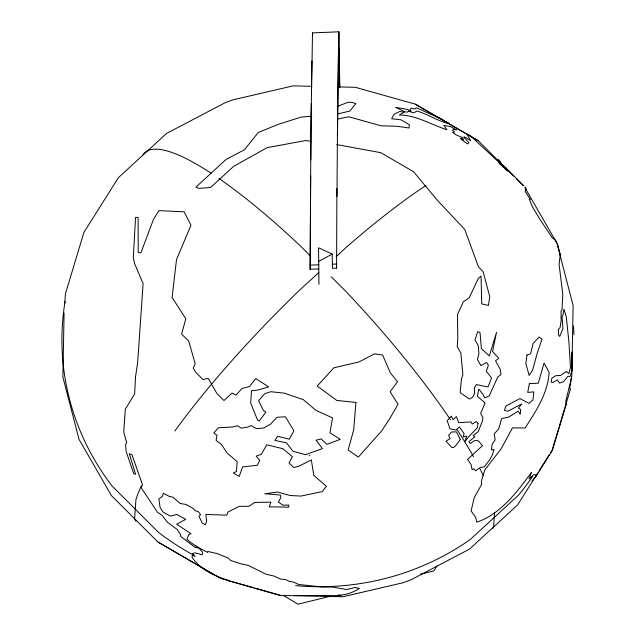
<?xml version="1.0" encoding="UTF-8"?>
<svg xmlns="http://www.w3.org/2000/svg" width="636" height="636" viewBox="0 0 636 636"><rect width="100%" height="100%" fill="white"/><g stroke="black" fill="none" stroke-linecap="round" stroke-linejoin="round"><path stroke-width="0.95" d="M318.946 284.372L318.564 247.786L332.183 254.082L332.453 268.312L336.579 268.138L336.905 188.526M318.636 268.893L310.137 269.251L310.948 124.775L312.515 32.905L338.956 31.8L339.815 87.482M310.137 269.251L310.686 175.743M310.805 159.859L311.322 103.533M336.961 196.476L337.907 73.871L338.956 31.8M337.414 134.919L338.909 47.724L339.664 87.378M311.481 88.77L311.95 61.008M64.093 313.007L62.884 377.053L79.023 439.317L111.395 495.547L157.8 541.928L213.37 574.284M571.907 369.603L573.115 305.558L556.977 243.294M64.761 303.436L65.428 293.872L83.896 232.402L118.36 177.706L166.473 133.504L224.961 102.817L232.641 99.932L293.093 85.868L311.871 86.305M494.585 512.656L493.584 527.005A256.125 54.434 47.4 0 1 492.502 528.611M557.287 243.175L560.252 254.615L559.084 264.274L562.773 294.404L562.009 309.827L561.039 311.099L561.111 320.655L560.054 327.58L558.336 329.583L558.662 335.299L559.76 336.444L562.94 328.526L562.041 316.585L562.86 315.265L563.989 309.215L566.239 316.545L568.894 341.58L570.444 367.282L568.87 373.753L566.35 371.432L560.602 375.423L555.729 375.717L551.794 378.213L551.253 382.117L553.01 382.459L557.319 379.883L559.593 383.118L563.583 381.608L567.9 376.266L570.182 376.48L572.233 369.643L571.605 353.02L572.567 351.748L571.764 376.417L565.778 401.364L566.215 404.393L552.406 450.352L536.156 476.141L532.109 480.848M552.39 449.262L558.925 427.511M559.489 425.619L570.572 388.739M436.988 565.817L433.903 570.913L420.499 574.197M538.008 472.588L517.64 504.905L469.527 549.107L411.039 579.793L403.359 582.679L342.907 596.743L294.468 595.622M539.05 470.926L549.496 454.35M550.538 452.697L552.104 450.208M318.7 272.645L299.015 290.724A256.125 49.37 -45 0 0 174.892 431.001M336.198 256.57L347.137 246.53A256.125 49.37 -45 0 1 426.048 185.37M318.509 261.523L332.183 254.082M309.183 455.781L309.875 455.408M337.104 106.474L348.138 102.269L351.573 102.348L355.858 103.557L349.887 111.038L337.565 113.979M330.481 596.226L297.926 604.2L283.497 595.447M337.303 119.115L348.774 116.746L380.972 125.793L396.999 126.27L409.012 127.995L409.393 124.751L401.117 119.83L391.665 118.749L394.018 114.281L399.734 111.507L404.313 112.151L399.241 115.021C416.548 115.108 431.081 124.712 446.965 129.752L443.801 125.395L450.439 126.596L456.425 129.927L453.969 129.315L452.331 130.253L454.589 132.034L452.768 132.511L456.139 134.904L462.611 137.638L463.572 139.833L461.036 138.314L460.424 138.584L467.484 143.911L468.939 142.718L463.795 137.122L464.479 136.827L470.712 140.699L467.571 135.492L468.812 134.959L467.38 134.109L470.799 136.088L498.473 161.87L501.653 165.05L499.014 163.062L507.456 170.989L502.321 165.265L502.678 164.899L505.93 167.936L523.635 185.625M311.791 116.221L301.178 117.088L278.306 124.33L258.232 132.495L244.486 149.746L226.185 159.358L195.896 187.175L198.917 188.375L210.627 187.485L233.619 166.362L267.2 147.639L305.519 140.58L311.354 141.327M310.058 265.14L318.875 264.775M332.58 264.194L336.5 264.035L336.579 268.138M337.581 86.894L355.373 87.307L415.244 104.137L478.2 140.683L513.689 176.148M336.627 144.571L380.813 152.68L413.646 171.799L437.091 199.99L464.749 229.461L478.503 266.977L483.129 271.683L489.72 296.591L488.456 305.447L481.714 303.865L481.062 276.127L478.288 278.465L469.241 297.767L463.382 301.766L457.483 314.462L457.777 338.885L457.228 346.731L460.838 352.988L462.873 374.707L461.466 379.056L460.138 392.643L469.471 399.026L472.469 397.373L474.655 393.477L474.321 387.92L476.316 384.581L487.987 386.942L491.612 377.983L486.278 371.193L488.4 365.295L486.508 362.448L480.975 365.644L477.485 359.626L478.884 353.489L478.336 345.817L474.981 339.958L477.692 331.65L480.053 332.7L481.388 348.639L489.346 355.921L496.533 332.286L492.582 351.493L498.751 358.299L495.531 360.811L500.293 369.524L501.033 374.596L497.765 376.957L489.163 396.045L484.759 397.818L482.66 393.819L478.701 389.049L477.405 396.371L485.093 402.97L480.657 413.408L482.986 417.868L482.35 421.119L478.264 431.645L473.049 435.565L474.941 436.733L468.986 441.623L470.306 443.483L474.734 440.51L478.359 440.812L482.454 445.717L467.619 459.335L471.093 464.662L472.127 469.702L473.931 468.764L475.561 470.839L480.395 467.412L484.282 466.951L489.45 460.098L492.288 455.185L494.045 449.596L491.437 449.946L492.026 444.588L495.142 439.802L494.228 433.927L498.696 428.926L501.701 418.552L508.721 417.041L518.117 411.166L520.216 414.386L520.709 409.56L518.38 408.097L521.703 403.995L507.719 411.277L504.459 410.307L505.986 405.991L519.946 398.589L528.969 403.391L532.968 399.877L533.811 391.879L527.673 392.396L529.446 383.5L538.326 383.23L544.042 363.005L549.107 372.322C548.121 392.802 535.973 411.214 525.113 427.972L512.489 427.853L501.216 448.682L484.839 469.917L481.659 480.085L481.555 484.545L474.154 497.813L471.109 510.923L475.664 517.346L476.809 522.156C500.5 514.23 517.235 491.755 531.505 472.365L529.041 478.972L533.795 474.671L535.631 474.798L536.156 476.141M253.072 587.561L220.756 578.474L157.8 541.928M254.972 588.093L280.627 595.304M469.416 135.675L478.2 140.683M415.244 104.137L468.621 135.222M516.416 178.875L523.245 185.696M310.789 256.348L299.874 245.44A256.125 54.434 47.4 0 0 218.943 178.47M331.269 276.811L346.278 291.813A256.125 54.434 47.4 0 1 450.383 419.569M505.93 167.936L508.275 171.052M524.875 186.865L526.338 189.401L525.638 189.003L525.185 191.325L530.313 199.458L529.295 199.084L532.26 206.565L539.9 219.301L552.406 237.928L555.625 240.289L556.564 242.873M525.098 187.914L556.492 242.443M559.497 252.89L560.252 254.615M312.515 32.905L312.594 34.837M142.416 155.605A256.125 54.434 47.4 0 1 211.057 173.159M457.252 429.928A256.125 54.434 47.4 0 1 473.542 456.751M479.934 468.668A256.125 54.434 47.4 0 1 483.479 475.839M571.533 377.243A256.125 245.361 4 0 1 569.514 388.842M532.539 476.515A256.125 245.361 4 0 1 518.308 495.341L470.195 539.535A256.125 245.361 4 0 1 295.589 585.645M193.376 554.974A256.125 245.361 4 0 1 158.467 532.356L112.063 485.983A256.125 245.361 4 0 1 65.071 301.504M573.465 325.894A256.125 245.361 4 0 1 573.942 334.79M135.945 521.282A256.125 49.37 -45 0 1 134.594 518.738L135.937 499.602A256.125 49.37 -45 0 1 141.295 485.872M498.131 159.326A256.125 49.37 -45 0 1 501.407 163.873M135.524 376.774L134.625 393.946L125.3 409.242L123.742 432.265L126.707 442.704L125.602 444.373L126.095 451.385L133.767 473.725L135.587 474.233L129.259 453.595L132.002 454.82L142.528 484.863L141.033 487.47L157.489 512.282L161.965 515.168L167.53 522.347L177.198 529.462L180.847 535.043L180.529 536.283L194.584 546.976L196.19 547.509L196.238 546.857L199.672 548.86L202.479 552.016L202.288 554.799L194.91 552.811L192.382 553.582L195.101 556.349L192.255 555.49L192.112 557.454C200.769 569.896 214.896 576.192 228.896 580.477L228.173 580.644L280.579 595.63L341.071 595.63L338.169 595.145C345.666 595.161 353.25 592.49 359.475 588.372L355.246 587.489L346.604 589.5L332.485 587.084L321.617 586.941L298.697 584.5L293.816 582.194L288.903 581.272L286.192 579.778L280.309 578.943L273.599 575.946L265.983 574.197L248.453 565.468L240.313 563.663L230.463 560.411L228.411 558.114L216.995 553.535L207.741 551.444L207.67 552.43C200.396 548.788 193.018 544.67 186.825 539.264L188.892 534.534L191.031 533.723L176.744 524.199L185.696 519.366L176.8 514.484L170.448 516.098L163.134 512.139L160.113 507.441L158.825 499.037L162.506 496.167L163.285 493.226L169.224 496.374L172.96 497.217L180.147 503.489L186.038 504.459L193.431 508.577L194.799 510.581L198.154 511.519L200.571 514.715L198.949 516.337L202.264 522.967L205.19 524.724L206.62 521.607L205.865 514.476L226.917 515.152L227.879 512.131L239.184 506.351L248.986 506.272L254.591 502.432L270.88 502.154L269.282 506.844L288.609 507.138L288.871 505.095L282.885 505.151L278.369 501.955L280.881 497.63L280.301 495.031L264.775 493.751L277.805 492.057L290.088 495.508L300.939 496.088L322.118 491.62L326.467 486.302L313.779 475.394L311.338 459.923L299.421 465.942L293.848 467.635L289.062 462.921L292.377 456.72L282.893 448.714L266.818 444.787L261.261 454.343L256.173 456.099L259.734 460.345L257.286 465.29L242.642 466.888L239.192 476.428L233.309 473.001L236.457 471.475L237.125 461.633L227.163 453.031L221.487 444.548L216.073 440.335L217.059 435.334L213.847 432.957L218.339 427.75L232.506 426.979L237.474 425.738L241.314 428.179L247.937 427.058L251.085 425.532L256.451 428.656L263.638 428.012L270.515 424.22L276.922 417.28L285.421 416.787L293.872 430.787L289.324 439.174L277.694 436.272L274.839 440.43L286.55 442.855L292.87 451.202L305.526 454.724L322.444 448.618L316.108 440.231L321.037 438.904L326.936 444.389L340.26 439.341L329.949 432.87L332.541 417.876L315.933 410.387L303.372 399.678L284.372 393.143L270.777 391.72L264.767 393.652L258.614 400.68L263.384 410.443L265.856 412.144L259.202 421.04L257.556 420.086L250.687 403.089L251.498 390.806L257.54 390.122L268.63 386.895L255.751 378.547L249.447 386.585L241.982 388.493L236.115 395.036L232.037 393.08L223.983 400.537L216.836 393.39L208.21 378.309L203.003 379.565L195.451 372.02L193.272 368.228L195.18 363.768L188.638 340.896L181.602 334.17L185.799 318.763L172.094 297.457L176.514 259.631L190.967 225.2L184.138 211.82L158.976 210.635L153.507 219.309L140.89 252.858L138.235 252.54L138.099 217.599L135.555 217.313L133.29 257.707L134.776 264.051L143.116 283.553L137.646 362.536L135.524 376.774M355.929 402.453L353.688 429.857L348.138 450.002L358.322 457.101L381.735 430.818L389.82 418.496L398.017 404.25L390.106 391.736L397.524 381.711L390.305 372.791L382.61 355.071L374.477 353.823L358.95 361.964L333.876 367.799L317.181 386.068L336.834 400.449L355.929 402.453M526.958 355.047L525.853 363.554L529.152 375.439L532.674 369.985L537.325 352.829L542.055 339.044L539.09 337.056L533.159 343.368L530.655 353.727L526.958 355.047M478.026 423.33L477.413 427.766L469.114 436.264L464.884 441.678L466.792 436.081L463.239 436.916L464.081 433.649L459.351 426.995L456.052 430.023L449.994 428.887L447.219 420.77L451.361 416.111L453.07 419.665L456.37 416.636L458.763 422.678L471.03 421.899L472.182 424.061L476.348 421.549L478.026 423.33M460.305 439.611L456.258 445.009L453.373 447.657L451.814 447.418L445.971 441.177L450.097 438.57L448.595 435.461L451.552 432.019L456.441 431.868L460.305 439.611M408.439 111.141L407.501 112.127L405.1 111.849L395.56 107.341L405.06 108.939L409.377 110.147L410.967 111.348L410.379 109.09L411.381 108.033L414.29 109.09L416.604 107.85L441.615 119.115L448.642 123.209L447.879 123.416C436.988 120.641 427.702 114.035 416.858 111.014L413.877 112.906L408.439 111.141"/></g></svg>
